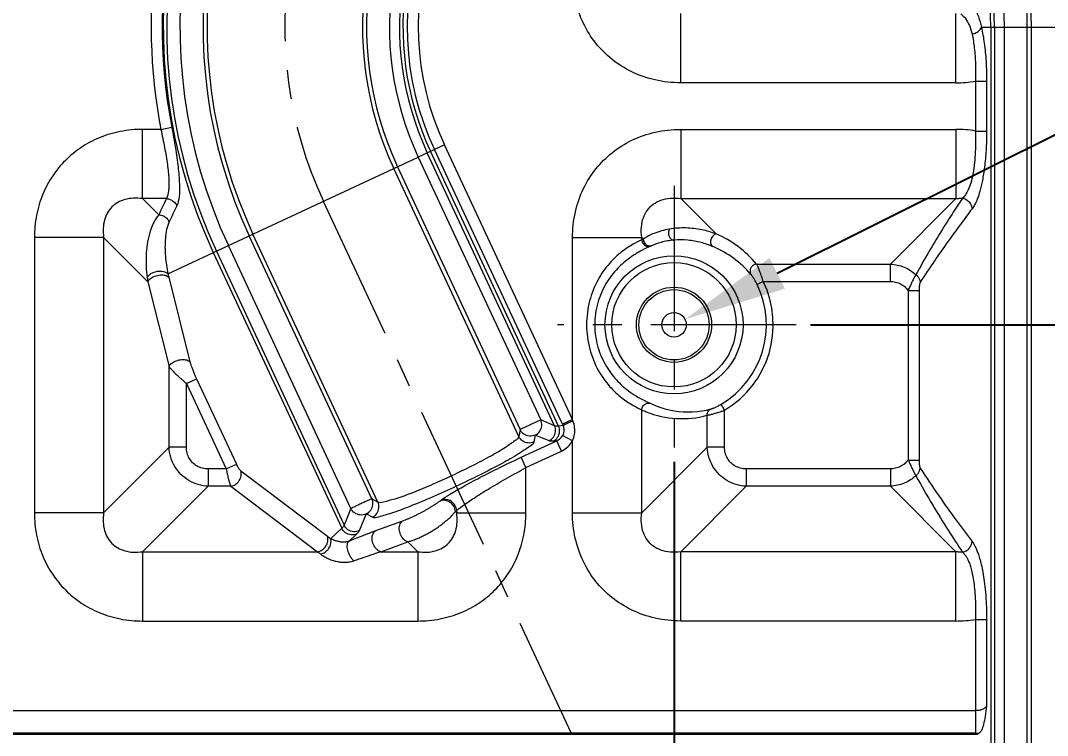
# Model space of a CAD drawing. Header units: millimetres. Extents: x 5536 to 6151, y 463 to 893.
# Drawn here: x 5746.12 to 5790.97, y 646.54 to 677.76 of the extents above; entities that cross this region are included whole.
import ezdxf

# ---------------------------------------------------------------- set-up
doc = ezdxf.new("R2010")
doc.units = ezdxf.units.MM
doc.header["$LTSCALE"] = 0.2
doc.linetypes.add('CENTER', pattern=[50.8, 31.75, -6.35, 6.35, -6.35])
doc.layers.get('0').update_dxf_attribs({"lineweight": 18})
doc.layers.add('poumianxian', color=2, linetype='Continuous', lineweight=18)
doc.layers.add('图层1', color=1, linetype='CENTER', lineweight=18)
doc.styles.add('標準', font='', dxfattribs={"width": 0.667})
doc.styles.get('標準').set_extended_font_data('pmingliu')
doc.dimstyles.new('11111111111', dxfattribs={"dimtxt": 4.5, "dimasz": 4.5, "dimexe": 1.25, "dimexo": 0.625, "dimtad": 1, "dimtoh": 1, "dimdsep": 46, "dimtxsty": '標準', "dimblk": '_CAXARROW', "dimcen": 0, "dimdle": 9, "dimclrd": 6, "dimclre": 6, "dimclrt": 2, "dimadec": 0, "dimazin": 0, "dimtfac": 0.707107, "dimtofl": 0, "dimtmove": 2, "dimatfit": 3, "dimfxl": 0, "dimfrac": 2, "dimtolj": 1, "dimarcsym": 0})
doc.dimstyles.new('222222', dxfattribs={"dimtxt": 4.5, "dimasz": 4.5, "dimexe": 1.25, "dimexo": 0.625, "dimtad": 1, "dimdsep": 46, "dimtxsty": '標準', "dimblk": '_CAXARROW', "dimcen": 0, "dimdle": 9, "dimclrd": 6, "dimclre": 6, "dimclrt": 2, "dimadec": 0, "dimazin": 0, "dimtfac": 0.707107, "dimtofl": 0, "dimtmove": 2, "dimatfit": 3, "dimfxl": 0, "dimfrac": 2, "dimtolj": 1, "dimarcsym": 0})
doc.dimstyles.new('ISO-25', dxfattribs={"dimtxt": 2.5, "dimasz": 2.5, "dimexe": 1.25, "dimexo": 0.625, "dimtad": 1, "dimdsep": 46, "dimtxsty": 'Standard', "dimblk": '_CAXARROW', "dimcen": 0, "dimdle": 5, "dimclrd": 4, "dimclre": 4, "dimclrt": 3, "dimadec": 0, "dimazin": 0, "dimtfac": 0.707107, "dimtofl": 0, "dimtmove": 2, "dimatfit": 3, "dimfxl": 0, "dimfrac": 2, "dimarcsym": 0})
doc.dimstyles.new('zhijing', dxfattribs={"dimtxt": 4.5, "dimasz": 4.5, "dimexe": 1.25, "dimexo": 0.625, "dimtad": 1, "dimtoh": 1, "dimdsep": 46, "dimtxsty": '標準', "dimblk": '_CAXARROW', "dimcen": 0, "dimdle": 9, "dimclrd": 6, "dimclre": 6, "dimclrt": 2, "dimadec": 0, "dimazin": 0, "dimtfac": 0.707107, "dimtofl": 0, "dimtmove": 2, "dimatfit": 3, "dimfxl": 0, "dimfrac": 2, "dimtolj": 1, "dimarcsym": 0})

# ---------------------------------------------------------------- blocks, each defined once
blk = doc.blocks.new('*X4')
at = {"layer": 'poumianxian'}
blk.add_hatch(color=6, dxfattribs=at).paths.add_polyline_path([(5815.182, 723.919), (5816.22, 722.836), (5812.452, 720.263)], flags=0)
at = {"layer": 'poumianxian', "color": 6, "lineweight": -2}
blk.add_line((5838.466, 745.204), (5815.701, 723.377), dxfattribs=at)
at = {"layer": 'poumianxian', "insert": (5828.219, 739.866), "char_height": 4.5, "width": 64.97647, "attachment_point": 5, "rotation": 43.7937, "style": '標準'}
blk.add_mtext('\\T1.004;%%C201.68%%P0.5', dxfattribs=at)
blk = doc.blocks.new('_CAXARROW')
blk.add_hatch(color=0).paths.add_polyline_path([(0, 0), (-1, 0.125), (-1, -0.125)], flags=0)
blk = doc.blocks.new('*X11')
at = {"layer": 'poumianxian'}
for points in [[(5855.245, 699.493), (5856.745, 699.493), (5855.995, 703.993)], [(5855.245, 648.974), (5856.745, 648.974), (5855.995, 644.474)]]:
    blk.add_hatch(color=6, dxfattribs=at).paths.add_polyline_path(points, flags=0)
at = {"layer": 'poumianxian', "color": 6, "lineweight": -2}
for p, q in [((5747.689, 703.993), (5857.245, 703.993)), ((5855.995, 699.493), (5855.995, 648.974)), ((5747.177, 644.474), (5857.245, 644.474))]:
    blk.add_line(p, q, dxfattribs=at)
at = {"layer": 'poumianxian', "color": 2, "insert": (5852.728, 674.233), "char_height": 4.5, "width": 49.57878, "attachment_point": 5, "rotation": 90, "style": '標準'}
blk.add_mtext('\\T1.004;59.52%%P0.3', dxfattribs=at)
blk = doc.blocks.new('*X70')
at = {"layer": 'poumianxian'}
for points in [[(5709.161, 514.546), (5709.161, 513.046), (5704.661, 513.796)], [(5770.161, 514.546), (5770.161, 513.046), (5774.661, 513.796)]]:
    blk.add_hatch(color=6, dxfattribs=at).paths.add_polyline_path(points, flags=0)
at = {"layer": 'poumianxian', "color": 6, "lineweight": -2}
for p, q in [((5704.661, 658.486), (5704.661, 512.546)), ((5774.661, 658.486), (5774.661, 512.546)), ((5709.161, 513.796), (5770.161, 513.796))]:
    blk.add_line(p, q, dxfattribs=at)
at = {"layer": 'poumianxian', "color": 2, "insert": (5739.661, 517.034), "char_height": 4.5, "width": 34.019, "attachment_point": 5, "style": '標準'}
blk.add_mtext('\\T1.004;70%%P0.3', dxfattribs=at)
blk = doc.blocks.new('*X71')
at = {"layer": 'poumianxian'}
for points in [[(5848.402, 659.974), (5849.902, 659.974), (5849.152, 664.474)], [(5848.402, 648.974), (5849.902, 648.974), (5849.152, 644.474)]]:
    blk.add_hatch(color=6, dxfattribs=at).paths.add_polyline_path(points, flags=0)
at = {"layer": 'poumianxian', "color": 6, "lineweight": -2}
for p, q in [((5780.627, 664.474), (5850.402, 664.474)), ((5849.152, 659.974), (5849.152, 648.974)), ((5780.627, 644.474), (5850.402, 644.474))]:
    blk.add_line(p, q, dxfattribs=at)
at = {"layer": 'poumianxian', "color": 2, "insert": (5845.914, 655.586), "char_height": 4.5, "width": 33.87493, "attachment_point": 5, "rotation": 90, "style": '標準'}
blk.add_mtext('\\T1.004;20%%P0.3', dxfattribs=at)
blk = doc.blocks.new('*X72')
at = {"layer": 'poumianxian'}
blk.add_hatch(color=6, dxfattribs=at).paths.add_polyline_path([(5778.832, 667.391), (5779.501, 666.048), (5775.139, 664.712)], flags=0)
at = {"layer": 'poumianxian', "color": 6, "lineweight": -2}
for p, q in [((5824.347, 689.241), (5779.166, 666.72)), ((5847.187, 689.241), (5824.347, 689.241))]:
    blk.add_line(p, q, dxfattribs=at)
at = {"layer": 'poumianxian', "color": 2, "insert": (5840.006, 692.371), "char_height": 4.5, "width": 45.40969, "attachment_point": 5, "style": '標準'}
blk.add_mtext('\\T1.004;2X%%C1.07', dxfattribs=at)
blk = doc.blocks.new('*X78')
at = {"layer": 'poumianxian'}
blk.add_hatch(color=6, dxfattribs=at).paths.add_polyline_path([(5827.51, 710.522), (5828.348, 709.277), (5824.196, 707.386)], flags=0)
at = {"layer": 'poumianxian', "color": 6, "lineweight": -2}
blk.add_line((5850.063, 724.801), (5827.929, 709.899), dxfattribs=at)
at = {"layer": 'poumianxian', "color": 2, "insert": (5839.054, 721.293), "char_height": 4.5, "width": 64.97647, "attachment_point": 5, "rotation": 33.95, "style": '標準'}
blk.add_mtext('\\T1.004;%%C203.82%%P0.5', dxfattribs=at)

msp = doc.modelspace()

# ---------------------------------------------------------------- linework, layer by layer
for p, q in [((5774.955, 675.04), (5774.955, 678.066)), ((5786.967, 675.04), (5786.967, 678.066)), ((5788.084, 677.474), (5789.09, 677.474)), ((5788.498, 677.474), (5788.498, 633.474)), ((5788.653, 677.474), (5788.653, 633.474)), ((5789.09, 677.474), (5798.238, 677.474)), ((5789.09, 633.474), (5789.09, 677.474)), ((5790.09, 633.474), (5790.09, 677.474)), ((5790.267, 633.474), (5790.267, 677.474)), ((5786.967, 675.04), (5774.955, 675.04)), ((5787.829, 675.113), (5788.312, 675.113)), ((5787.829, 675.113), (5787.829, 672.934)), ((5788.312, 675.113), (5788.312, 672.934)), ((5751.455, 669.982), (5751.455, 673.007)), ((5752.251, 673.007), (5751.455, 673.007)), ((5752.251, 673.007), (5752.725, 673.098)), ((5774.955, 673.007), (5786.967, 673.007)), ((5774.955, 673.007), (5774.955, 669.982)), ((5786.967, 673.007), (5786.967, 669.982)), ((5787.829, 672.934), (5788.312, 672.934)), ((5764.633, 672.331), (5763.49, 671.798)), ((5770.227, 660.334), (5764.633, 672.331)), ((5755.198, 667.932), (5763.49, 671.798)), ((5763.49, 671.798), (5768.842, 660.321)), ((5769.443, 660.065), (5763.886, 671.983)), ((5769.62, 660.052), (5764.026, 672.049)), ((5769.789, 660.13), (5764.195, 672.127)), ((5762.583, 671.376), (5767.935, 659.898)), ((5767.88, 659.598), (5762.423, 671.301)), ((5752.491, 669.982), (5751.455, 669.982)), ((5752.16, 669.277), (5751.455, 669.982)), ((5774.955, 669.982), (5786.967, 669.982)), ((5776.496, 668.44), (5774.955, 669.982)), ((5784.108, 667.123), (5786.967, 669.982)), ((5746.727, 668.28), (5746.727, 656.268)), ((5749.753, 668.28), (5746.727, 668.28)), ((5749.753, 668.28), (5749.753, 656.268)), ((5751.684, 666.348), (5749.753, 668.28)), ((5761.464, 656.88), (5756.111, 668.358)), ((5761.729, 656.729), (5756.272, 668.432)), ((5770.227, 660.334), (5770.227, 668.28)), ((5770.227, 668.28), (5773.253, 668.28)), ((5773.253, 668.187), (5773.253, 668.28)), ((5773.316, 668.216), (5773.253, 668.28)), ((5752.559, 666.701), (5755.198, 667.932)), ((5760.551, 656.454), (5755.198, 667.932)), ((5773.623, 667.901), (5773.512, 667.848)), ((5754.54, 667.625), (5760.154, 655.587)), ((5754.675, 667.688), (5760.255, 655.722)), ((5778.27, 667.123), (5784.108, 667.123)), ((5784.108, 666.367), (5784.108, 667.123)), ((5752.595, 666.553), (5753.522, 662.856)), ((5751.684, 666.348), (5752.611, 662.652)), ((5778.558, 666.367), (5778.289, 666.236)), ((5778.558, 666.367), (5784.108, 666.367)), ((5784.881, 665.978), (5785.364, 665.978)), ((5784.881, 665.978), (5784.881, 658.569)), ((5785.364, 665.978), (5785.364, 658.569)), ((5752.611, 659.126), (5752.611, 662.652)), ((5753.368, 661.916), (5753.806, 662.12)), ((5753.806, 662.12), (5755.547, 658.385)), ((5753.368, 659.126), (5753.368, 661.916)), ((5753.368, 661.916), (5755.109, 658.181)), ((5773.516, 661.098), (5773.623, 661.047)), ((5773.253, 656.268), (5773.253, 660.76)), ((5776.868, 660.745), (5776.715, 661.003)), ((5776.868, 659.126), (5776.868, 660.745)), ((5768.842, 660.321), (5767.935, 659.898)), ((5769.443, 660.065), (5768.842, 660.321)), ((5770.227, 660.334), (5769.789, 660.13)), ((5770.249, 660.28), (5770.227, 660.334)), ((5776.111, 659.126), (5776.111, 660.522)), ((5767.935, 659.898), (5767.88, 659.598)), ((5769.815, 660.076), (5769.62, 660.052)), ((5769.815, 660.076), (5769.789, 660.13)), ((5767.984, 658.689), (5769.539, 659.414)), ((5768.599, 659.66), (5768.543, 659.357)), ((5769.202, 659.403), (5768.599, 659.66)), ((5769.539, 659.414), (5769.393, 659.396)), ((5769.75, 658.963), (5769.539, 659.414)), ((5770.227, 659.411), (5769.797, 659.641)), ((5770.227, 656.268), (5770.227, 659.411)), ((5752.611, 659.126), (5749.753, 656.268)), ((5753.368, 659.126), (5752.611, 659.126)), ((5768.195, 658.237), (5769.75, 658.963)), ((5776.111, 659.126), (5773.253, 656.268)), ((5776.868, 659.126), (5776.111, 659.126)), ((5755.109, 658.181), (5755.547, 658.385)), ((5768.194, 658.237), (5767.984, 658.689)), ((5784.881, 658.569), (5785.364, 658.569)), ((5754.313, 658.181), (5754.313, 657.424)), ((5755.109, 658.181), (5754.313, 658.181)), ((5755.739, 658.101), (5759.527, 655.243)), ((5768.194, 656.268), (5768.195, 658.237)), ((5784.108, 658.181), (5777.813, 658.181)), ((5777.813, 658.181), (5777.813, 657.424)), ((5784.108, 658.181), (5784.108, 657.424)), ((5754.313, 657.424), (5751.455, 654.566)), ((5755.301, 657.425), (5754.313, 657.424)), ((5755.301, 657.425), (5759.089, 654.566)), ((5777.813, 657.424), (5774.955, 654.566)), ((5784.108, 657.424), (5777.813, 657.424)), ((5784.108, 657.424), (5786.967, 654.566)), ((5761.729, 656.729), (5761.464, 656.88)), ((5764.43, 656.775), (5764.485, 656.817)), ((5749.753, 656.268), (5746.727, 656.268)), ((5760.551, 656.454), (5760.255, 655.722)), ((5761.216, 656.218), (5760.917, 655.481)), ((5761.487, 656.067), (5761.216, 656.218)), ((5765.113, 656.323), (5765.169, 656.365)), ((5765.113, 656.323), (5765.169, 656.268)), ((5765.169, 656.268), (5765.169, 656.365)), ((5765.169, 656.268), (5768.194, 656.268)), ((5770.227, 656.268), (5773.253, 656.268)), ((5761.64, 655.49), (5762.825, 655.921)), ((5760.154, 655.587), (5759.665, 655.13)), ((5760.802, 655.34), (5760.475, 655.033)), ((5761.851, 654.566), (5763.035, 654.997)), ((5763.035, 654.997), (5763.467, 654.566)), ((5751.455, 654.566), (5759.089, 654.566)), ((5751.455, 654.566), (5751.455, 651.54)), ((5761.851, 654.566), (5763.467, 654.566)), ((5763.467, 654.566), (5763.467, 651.54)), ((5786.967, 654.566), (5774.955, 654.566)), ((5774.955, 651.54), (5774.955, 654.566)), ((5786.967, 651.54), (5786.967, 654.566)), ((5751.455, 651.54), (5763.467, 651.54)), ((5786.967, 651.54), (5774.955, 651.54)), ((5787.829, 651.613), (5788.312, 651.613)), ((5787.829, 651.613), (5787.829, 646.641)), ((5788.312, 651.613), (5788.312, 647.822)), ((5741.828, 647.626), (5787.829, 647.626)), ((5787.898, 646.58), (5742.752, 646.58)), ((5787.829, 646.641), (5742.813, 646.641)), ((5787.993, 646.643), (5787.898, 646.58))]:
    msp.add_line(p, q)
for radius in [3.015, 2.715, 1.64, 1.534, 0.534]:
    msp.add_circle((5774.661, 664.474), radius)
for centre, radius, start, end in [((5739.661, 650.474), 101.908, 285.36306, 61.55753), ((5739.661, 650.474), 101.608, 285.36306, 61.55753), ((5739.661, 650.474), 100.543, 285.48267, 61.32151), ((5739.661, 650.474), 100.842, 285.48267, 61.32151), ((5739.661, 644.474), 84.082, 2.75328, 87.82582), ((5739.661, 644.474), 83.097, 2.75328, 87.82582), ((5739.661, 644.474), 85.399, 1.13094, 62.64721), ((5739.661, 644.474), 86.384, 1.13097, 61.7908), ((5775.661, 677.474), 23.304, 0, 205), ((5775.661, 677.474), 23.155, 0, 205), ((5775.661, 677.474), 23.349, 101.5918, 190.8017), ((5775.661, 677.474), 22.578, 0, 205), ((5775.661, 677.474), 23.832, 116.7255, 190.8019), ((5775.661, 677.474), 21.57, 0, 205), ((5775.661, 677.474), 21.393, 0, 205), ((5775.661, 677.474), 14.607, 0, 205), ((5775.661, 677.474), 14.429, 0, 205), ((5775.661, 677.474), 13.429, 0, 205), ((5775.661, 677.474), 12.992, 0, 205), ((5775.661, 677.474), 12.837, 0, 205), ((5775.661, 677.474), 12.651, 116.5225, 205), ((5775.661, 677.474), 12.168, 116.521, 205), ((5786.973, 680.076), 5.036, 269.9308, 279.7866), ((5786.971, 667.92), 5.088, 80.2905, 90.045), ((5798.634, 647.875), 51.165, 154.4016, 155.2739), ((5797.771, 647.641), 49.942, 153.8313, 154.7163), ((5774.775, 664.902), 3.621, 113.754, 114.8595), ((5774.637, 664.085), 4.735, 39.9085, 66.8834), ((5778.546, 657.264), 11.72, 115.4338, 116.1247), ((5775.295, 664.385), 3.893, 114.488, 115.4389), ((5774.64, 663.798), 4.438, 40.4052, 67.1518), ((5775.238, 663.905), 4.3, 120.052, 122.6986), ((5757.073, 667.302), 5.473, 188.0475, 190.0292), ((5758.341, 667.994), 5.924, 192.602, 194.0813), ((5774.661, 664.474), 4.033, 300.6235, 25.9041), ((5774.661, 664.474), 4.333, 300.6235, 25.9041), ((5775.29, 664.551), 3.88, 244.5668, 260.6729), ((5774.997, 664.536), 4.159, 245.2059, 248.1658), ((5775.007, 664.561), 4.186, 248.1686, 285.2516), ((5775.292, 664.562), 3.891, 260.6657, 284.6301), ((5786.971, 656.622), 5.082, 269.9538, 279.7183), ((5787.829, 655.108), 8.466, 269.999, 271.1135)]:
    msp.add_arc(centre, radius, start, end)
for points, knots in [([(5774.955, 675.04), (5774.579, 675.04), (5773.841, 675.12), (5772.816, 675.476), (5771.934, 676.031), (5771.212, 676.754), (5770.66, 677.635), (5770.306, 678.658), (5770.227, 679.393), (5770.227, 679.768)], [0, 0, 0, 0, 15189.87249, 29726.016414, 43533.484757, 56958.399354, 70725.989488, 85225.647945, 100358.999218, 100358.999218, 100358.999218, 100358.999218]), ([(5787.622, 678.553), (5787.686, 678.476), (5787.816, 678.276), (5787.972, 677.913), (5788.05, 677.628), (5788.084, 677.474)], [0, 0, 0, 0, 12135.462076, 28603.405091, 47748.688367, 47748.688367, 47748.688367, 47748.688367]), ([(5787.19, 678.045), (5787.264, 677.987), (5787.412, 677.835), (5787.577, 677.532), (5787.648, 677.293), (5787.677, 677.164)], [0, 0, 0, 0, 13049.538167, 29311.667127, 47746.8557, 47746.8557, 47746.8557, 47746.8557]), ([(5787.677, 677.164), (5787.741, 677.179), (5787.861, 677.224), (5788.007, 677.328), (5788.07, 677.425), (5788.084, 677.474)], [0, 0, 0, 0, 17889.140491, 34108.317809, 47753.49199, 47753.49199, 47753.49199, 47753.49199]), ([(5788.084, 677.474), (5788.137, 677.243), (5788.221, 676.745), (5788.295, 675.956), (5788.312, 675.4), (5788.312, 675.113)], [0, 0, 0, 0, 14232.129084, 30457.702597, 47753.908526, 47753.908526, 47753.908526, 47753.908526]), ([(5787.677, 677.164), (5787.721, 676.965), (5787.786, 676.533), (5787.833, 675.847), (5787.835, 675.364), (5787.829, 675.113)], [0, 0, 0, 0, 14142.154917, 30343.767526, 47751.430753, 47751.430753, 47751.430753, 47751.430753]), ([(5751.455, 673.007), (5751.126, 673.007), (5750.478, 672.946), (5749.563, 672.671), (5748.752, 672.238), (5748.062, 671.671), (5747.495, 670.981), (5747.063, 670.171), (5746.788, 669.256), (5746.727, 668.608), (5746.727, 668.28)], [0, 0, 0, 0, 14931.876365, 29341.966225, 43143.96447, 56407.034987, 69657.208609, 83449.391676, 97859.668384, 112778.519499, 112778.519499, 112778.519499, 112778.519499]), ([(5752.251, 673.007), (5752.309, 672.743), (5752.415, 672.231), (5752.537, 671.506), (5752.606, 670.876), (5752.608, 670.376), (5752.549, 670.086), (5752.491, 669.982)], [0, 0, 0, 0, 19541.006766, 37618.461683, 53046.820837, 65144.308937, 73751.301765, 73751.301765, 73751.301765, 73751.301765]), ([(5752.725, 673.098), (5752.783, 672.799), (5752.885, 672.219), (5753.003, 671.397), (5753.068, 670.681), (5753.067, 670.115), (5753.007, 669.787), (5752.948, 669.666)], [0, 0, 0, 0, 19433.537603, 37524.011957, 53005.604182, 65173.286581, 73756.479275, 73756.479275, 73756.479275, 73756.479275]), ([(5770.227, 668.28), (5770.227, 668.655), (5770.307, 669.393), (5770.663, 670.419), (5771.218, 671.3), (5771.941, 672.022), (5772.822, 672.574), (5773.845, 672.928), (5774.58, 673.007), (5774.955, 673.007)], [0, 0, 0, 0, 15193.247346, 29732.620882, 43543.15694, 56971.054256, 70741.703245, 85244.583207, 100381.296777, 100381.296777, 100381.296777, 100381.296777]), ([(5787.829, 672.934), (5787.835, 672.69), (5787.834, 672.233), (5787.793, 671.606), (5787.724, 671.09), (5787.634, 670.686), (5787.527, 670.38), (5787.405, 670.159), (5787.308, 670.048), (5787.261, 670.005)], [0, 0, 0, 0, 24273.238618, 45216.960353, 62281.68697, 75794.855416, 86238.442066, 94289.204934, 100685.262228, 100685.262228, 100685.262228, 100685.262228]), ([(5788.312, 672.934), (5788.312, 672.653), (5788.296, 672.127), (5788.232, 671.406), (5788.14, 670.812), (5788.034, 670.346), (5787.92, 669.993), (5787.805, 669.735), (5787.721, 669.598), (5787.679, 669.543)], [0, 0, 0, 0, 24377.264122, 45456.070183, 62664.083127, 76310.54561, 86820.73346, 94749.940494, 100692.094879, 100692.094879, 100692.094879, 100692.094879]), ([(5751.455, 669.982), (5751.32, 670.001), (5751.058, 670.016), (5750.687, 669.959), (5750.367, 669.826), (5750.107, 669.627), (5749.908, 669.367), (5749.776, 669.047), (5749.718, 668.676), (5749.733, 668.414), (5749.753, 668.28)], [0, 0, 0, 0, 16054.492995, 30683.202934, 44007.247723, 56442.797342, 68865.138796, 82177.723667, 96806.118271, 112849.968873, 112849.968873, 112849.968873, 112849.968873]), ([(5773.253, 668.28), (5773.23, 668.433), (5773.217, 668.729), (5773.301, 669.144), (5773.482, 669.489), (5773.748, 669.754), (5774.092, 669.934), (5774.507, 670.018), (5774.802, 670.004), (5774.955, 669.982)], [0, 0, 0, 0, 16255.172296, 30838.579451, 44005.019866, 56556.260615, 69684.922567, 84239.420923, 100449.062916, 100449.062916, 100449.062916, 100449.062916]), ([(5787.261, 670.005), (5787.106, 669.772), (5786.785, 669.283), (5786.292, 668.502), (5785.763, 667.625), (5785.408, 667), (5785.227, 666.665)], [0, 0, 0, 0, 12987.805242, 27214.774821, 42970.497733, 60674.491347, 60674.491347, 60674.491347, 60674.491347]), ([(5786.967, 669.982), (5787.016, 669.989), (5787.114, 670), (5787.212, 670.004), (5787.261, 670.005)], [0, 0, 0, 0, 17413.637935, 34219.207819, 34219.207819, 34219.207819, 34219.207819]), ([(5787.261, 670.005), (5787.333, 669.989), (5787.473, 669.926), (5787.625, 669.759), (5787.673, 669.615), (5787.679, 669.543)], [0, 0, 0, 0, 16057.183964, 32138.437036, 47772.543805, 47772.543805, 47772.543805, 47772.543805]), ([(5752.491, 669.982), (5752.556, 669.978), (5752.685, 669.947), (5752.848, 669.835), (5752.923, 669.725), (5752.948, 669.666)], [0, 0, 0, 0, 15897.451175, 31816.413025, 47473.131433, 47473.131433, 47473.131433, 47473.131433]), ([(5752.16, 669.277), (5752.059, 669.166), (5751.896, 668.897), (5751.739, 668.451), (5751.644, 667.977), (5751.6, 667.495), (5751.602, 667.013), (5751.632, 666.694), (5751.654, 666.535)], [0, 0, 0, 0, 13588.401469, 28166.626216, 42825.149522, 57452.819821, 72039.246385, 86593.577783, 86593.577783, 86593.577783, 86593.577783]), ([(5752.16, 669.277), (5752.223, 669.274), (5752.351, 669.243), (5752.512, 669.135), (5752.587, 669.028), (5752.613, 668.971)], [0, 0, 0, 0, 15898.075295, 31812.406155, 47472.451388, 47472.451388, 47472.451388, 47472.451388]), ([(5787.679, 669.543), (5787.508, 669.316), (5787.153, 668.839), (5786.604, 668.083), (5786.014, 667.242), (5785.615, 666.647), (5785.41, 666.33)], [0, 0, 0, 0, 13174.533647, 27501.555719, 43226.259784, 60679.883928, 60679.883928, 60679.883928, 60679.883928]), ([(5752.613, 668.971), (5752.563, 668.865), (5752.493, 668.625), (5752.44, 668.25), (5752.426, 667.858), (5752.442, 667.467), (5752.486, 667.08), (5752.532, 666.827), (5752.559, 666.701)], [0, 0, 0, 0, 13287.297339, 27931.391959, 42738.173265, 57490.589438, 72126.38498, 86607.774167, 86607.774167, 86607.774167, 86607.774167]), ([(5776.496, 668.44), (5776.295, 668.516), (5775.861, 668.642), (5775.173, 668.723), (5774.697, 668.691), (5774.46, 668.651)], [0, 0, 0, 0, 14906.592126, 31062.580426, 47671.111604, 47671.111604, 47671.111604, 47671.111604]), ([(5774.46, 668.651), (5774.231, 668.612), (5773.832, 668.504), (5773.463, 668.316), (5773.316, 668.216)], [0, 0, 0, 0, 19321.901077, 34139.145071, 34139.145071, 34139.145071, 34139.145071]), ([(5773.316, 668.216), (5773.319, 668.157), (5773.36, 668.038), (5773.489, 667.934), (5773.588, 667.918), (5773.626, 667.92)], [0, 0, 0, 0, 18142.961024, 36019.723066, 47657.33634, 47657.33634, 47657.33634, 47657.33634]), ([(5774.46, 668.651), (5774.433, 668.606), (5774.404, 668.499), (5774.43, 668.34), (5774.519, 668.212), (5774.615, 668.173), (5774.661, 668.171)], [0, 0, 0, 0, 15678.98639, 31800.78308, 46921.597859, 60551.524433, 60551.524433, 60551.524433, 60551.524433]), ([(5776.496, 668.44), (5776.442, 668.426), (5776.338, 668.353), (5776.256, 668.19), (5776.251, 668.011), (5776.319, 667.912), (5776.363, 667.888)], [0, 0, 0, 0, 14960.152069, 31613.907887, 47326.267566, 60572.625568, 60572.625568, 60572.625568, 60572.625568]), ([(5773.253, 668.187), (5773.125, 668.123), (5772.819, 667.968), (5772.328, 667.642), (5771.791, 667.137), (5771.291, 666.423), (5770.929, 665.508), (5770.798, 664.465), (5770.934, 663.423), (5771.299, 662.511), (5771.799, 661.801), (5772.336, 661.299), (5772.825, 660.976), (5773.128, 660.823), (5773.253, 660.76)], [0, 0, 0, 0, 7610.14335, 18280.830508, 31287.963125, 46656.631024, 64332.604657, 83207.185407, 102056.315915, 119685.61798, 135014.149798, 147983.309039, 158647.36852, 166082.321484, 166082.321484, 166082.321484, 166082.321484]), ([(5773.385, 667.786), (5773.337, 667.763), (5773.236, 667.712), (5773.137, 667.657), (5773.085, 667.627)], [0, 0, 0, 0, 16052.251787, 34138.766033, 34138.766033, 34138.766033, 34138.766033]), ([(5773.253, 668.187), (5773.256, 668.127), (5773.297, 668.008), (5773.443, 667.892), (5773.568, 667.885), (5773.623, 667.901)], [0, 0, 0, 0, 16243.212587, 32252.834337, 47656.906298, 47656.906298, 47656.906298, 47656.906298]), ([(5774.661, 668.171), (5774.47, 668.156), (5774.135, 668.099), (5773.814, 667.988), (5773.682, 667.928)], [0, 0, 0, 0, 19408.008334, 34142.350394, 34142.350394, 34142.350394, 34142.350394]), ([(5776.363, 667.888), (5776.194, 667.959), (5775.833, 668.082), (5775.259, 668.184), (5774.86, 668.187), (5774.661, 668.171)], [0, 0, 0, 0, 15063.413286, 31218.893797, 47673.616571, 47673.616571, 47673.616571, 47673.616571]), ([(5772.915, 667.524), (5772.856, 667.485), (5772.602, 667.313), (5772.158, 666.931), (5771.655, 666.275), (5771.288, 665.431), (5771.154, 664.466), (5771.293, 663.502), (5771.663, 662.661), (5772.167, 662.007), (5772.61, 661.628), (5772.864, 661.456), (5772.924, 661.418)], [0, 0, 0, 0, 4057.118269, 17638.968884, 33396.686863, 51176.846471, 69917.871636, 88639.354911, 106381.300199, 122103.394772, 135648.053099, 139706.795979, 139706.795979, 139706.795979, 139706.795979]), ([(5778.27, 667.123), (5778.219, 667.118), (5778.117, 667.082), (5778.009, 666.967), (5777.966, 666.816), (5777.994, 666.716), (5778.019, 666.675)], [0, 0, 0, 0, 15427.344512, 31022.609104, 46144.124936, 60597.752016, 60597.752016, 60597.752016, 60597.752016]), ([(5778.558, 666.367), (5778.548, 666.399), (5778.527, 666.468), (5778.492, 666.573), (5778.455, 666.68), (5778.417, 666.783), (5778.38, 666.876), (5778.347, 666.956), (5778.318, 667.023), (5778.293, 667.077), (5778.277, 667.109), (5778.27, 667.123)], [0, 0, 0, 0, 16118.509761, 33743.771163, 52028.585322, 69589.214004, 85310.159044, 98830.874352, 110195.528114, 119533.351799, 126992.331185, 126992.331185, 126992.331185, 126992.331185]), ([(5784.108, 667.123), (5784.212, 667.118), (5784.418, 667.091), (5784.714, 666.999), (5784.988, 666.857), (5785.151, 666.734), (5785.227, 666.665)], [0, 0, 0, 0, 15343.901822, 30545.611023, 45637.946314, 60668.595375, 60668.595375, 60668.595375, 60668.595375]), ([(5751.654, 666.535), (5751.689, 666.606), (5751.824, 666.731), (5752.079, 666.823), (5752.345, 666.829), (5752.509, 666.757), (5752.559, 666.701)], [0, 0, 0, 0, 13992.819523, 30732.336154, 47107.557463, 60311.411896, 60311.411896, 60311.411896, 60311.411896]), ([(5751.684, 666.348), (5751.708, 666.404), (5751.802, 666.509), (5751.994, 666.61), (5752.218, 666.661), (5752.429, 666.651), (5752.554, 666.594), (5752.595, 666.553)], [0, 0, 0, 0, 12944.067658, 28916.25908, 45931.575541, 61462.984499, 73779.768786, 73779.768786, 73779.768786, 73779.768786]), ([(5778.289, 666.236), (5778.279, 666.255), (5778.259, 666.295), (5778.227, 666.356), (5778.192, 666.419), (5778.156, 666.478), (5778.123, 666.532), (5778.092, 666.578), (5778.064, 666.617), (5778.041, 666.649), (5778.026, 666.667), (5778.019, 666.675)], [0, 0, 0, 0, 15700.6744, 32980.19574, 51033.944993, 68505.247888, 84275.480153, 97955.982836, 109558.986838, 119190.406889, 126990.473697, 126990.473697, 126990.473697, 126990.473697]), ([(5785.227, 666.665), (5785.214, 666.648), (5785.186, 666.606), (5785.144, 666.527), (5785.093, 666.423), (5785.032, 666.292), (5784.961, 666.141), (5784.909, 666.033), (5784.881, 665.978)], [0, 0, 0, 0, 7253.017181, 17218.844408, 30290.740455, 46682.2339, 66045.39667, 87140.177085, 87140.177085, 87140.177085, 87140.177085]), ([(5785.227, 666.665), (5785.26, 666.637), (5785.321, 666.572), (5785.384, 666.457), (5785.405, 666.372), (5785.41, 666.33)], [0, 0, 0, 0, 16274.275382, 32234.901217, 47764.772701, 47764.772701, 47764.772701, 47764.772701]), ([(5784.108, 666.367), (5784.185, 666.367), (5784.338, 666.35), (5784.553, 666.272), (5784.739, 666.148), (5784.839, 666.038), (5784.881, 665.978)], [0, 0, 0, 0, 15661.519471, 30866.421535, 45797.032133, 60671.052949, 60671.052949, 60671.052949, 60671.052949]), ([(5785.41, 666.33), (5785.405, 666.323), (5785.397, 666.305), (5785.387, 666.27), (5785.377, 666.221), (5785.37, 666.155), (5785.365, 666.073), (5785.364, 666.011), (5785.364, 665.978)], [0, 0, 0, 0, 6023.866075, 14690.046842, 26640.255481, 42518.841468, 62729.166015, 87147.044064, 87147.044064, 87147.044064, 87147.044064]), ([(5752.611, 662.652), (5752.635, 662.708), (5752.73, 662.813), (5752.921, 662.914), (5753.145, 662.965), (5753.357, 662.955), (5753.482, 662.898), (5753.522, 662.856)], [0, 0, 0, 0, 12949.527714, 28928.453756, 45950.960551, 61488.976466, 73811.019568, 73811.019568, 73811.019568, 73811.019568]), ([(5753.522, 662.856), (5753.526, 662.842), (5753.534, 662.811), (5753.549, 662.761), (5753.567, 662.706), (5753.588, 662.645), (5753.613, 662.578), (5753.641, 662.502), (5753.675, 662.419), (5753.713, 662.327), (5753.757, 662.226), (5753.789, 662.156), (5753.806, 662.12)], [0, 0, 0, 0, 7907.563054, 17008.433422, 27221.823319, 38577.670462, 51223.132837, 65330.99966, 81072.331039, 98598.684579, 118011.964417, 139303.922641, 139303.922641, 139303.922641, 139303.922641]), ([(5752.611, 662.652), (5752.621, 662.637), (5752.644, 662.606), (5752.684, 662.557), (5752.732, 662.502), (5752.788, 662.44), (5752.854, 662.373), (5752.931, 662.298), (5753.019, 662.214), (5753.121, 662.122), (5753.239, 662.021), (5753.323, 661.952), (5753.368, 661.916)], [0, 0, 0, 0, 7014.894211, 15344.041099, 24932.461708, 35825.242341, 48188.852574, 62227.715167, 78159.674062, 96201.104863, 116540.947491, 139285.341411, 139285.341411, 139285.341411, 139285.341411]), ([(5772.924, 661.418), (5773.03, 661.35), (5773.225, 661.238), (5773.427, 661.14), (5773.516, 661.098)], [0, 0, 0, 0, 19163.963047, 34154.777369, 34154.777369, 34154.777369, 34154.777369]), ([(5773.253, 660.76), (5773.256, 660.82), (5773.298, 660.94), (5773.443, 661.055), (5773.568, 661.062), (5773.623, 661.047)], [0, 0, 0, 0, 16249.852868, 32267.064695, 47679.088315, 47679.088315, 47679.088315, 47679.088315]), ([(5776.111, 660.522), (5776.11, 660.561), (5776.122, 660.637), (5776.18, 660.736), (5776.241, 660.781), (5776.275, 660.797)], [0, 0, 0, 0, 16237.913187, 32133.033652, 47704.344218, 47704.344218, 47704.344218, 47704.344218]), ([(5776.111, 660.522), (5776.124, 660.525), (5776.154, 660.53), (5776.205, 660.542), (5776.267, 660.557), (5776.339, 660.576), (5776.423, 660.599), (5776.517, 660.626), (5776.622, 660.66), (5776.741, 660.699), (5776.824, 660.729), (5776.868, 660.745)], [0, 0, 0, 0, 6256.481599, 14632.162463, 24984.031424, 37119.732731, 50945.209682, 66632.585243, 84422.827824, 104519.404765, 127001.467854, 127001.467854, 127001.467854, 127001.467854]), ([(5776.275, 660.797), (5776.282, 660.799), (5776.3, 660.804), (5776.329, 660.814), (5776.365, 660.828), (5776.408, 660.845), (5776.456, 660.867), (5776.511, 660.893), (5776.573, 660.924), (5776.642, 660.96), (5776.69, 660.988), (5776.715, 661.003)], [0, 0, 0, 0, 6055.078447, 14224.34092, 24387.928349, 36372.278559, 50103.190422, 65777.346114, 83669.702241, 104030.815177, 127001.73444, 127001.73444, 127001.73444, 127001.73444]), ([(5768.601, 659.659), (5768.678, 659.695), (5768.816, 659.812), (5768.908, 660.064), (5768.878, 660.243), (5768.842, 660.321)], [0, 0, 0, 0, 15876.865783, 31775.592122, 47642.569293, 47642.569293, 47642.569293, 47642.569293]), ([(5770.249, 660.28), (5770.186, 660.25), (5770.071, 660.196), (5769.926, 660.128), (5769.845, 660.09), (5769.815, 660.076)], [0, 0, 0, 0, 20861.717881, 37793.483312, 47652.217003, 47652.217003, 47652.217003, 47652.217003]), ([(5770.227, 659.411), (5770.268, 659.501), (5770.327, 659.694), (5770.334, 659.994), (5770.286, 660.188), (5770.249, 660.28)], [0, 0, 0, 0, 15900.451773, 31852.600852, 47655.647927, 47655.647927, 47655.647927, 47655.647927]), ([(5768.598, 659.657), (5768.52, 659.621), (5768.342, 659.591), (5768.089, 659.682), (5767.972, 659.82), (5767.935, 659.898)], [0, 0, 0, 0, 15884.947124, 31778.628528, 47638.39292, 47638.39292, 47638.39292, 47638.39292]), ([(5769.202, 659.403), (5769.28, 659.44), (5769.418, 659.557), (5769.51, 659.809), (5769.479, 659.987), (5769.443, 660.065)], [0, 0, 0, 0, 15878.865779, 31779.586409, 47648.544347, 47648.544347, 47648.544347, 47648.544347]), ([(5769.393, 659.396), (5769.468, 659.433), (5769.599, 659.55), (5769.684, 659.799), (5769.655, 659.974), (5769.62, 660.052)], [0, 0, 0, 0, 15646.955726, 31588.479489, 47650.168204, 47650.168204, 47650.168204, 47650.168204]), ([(5769.62, 660.052), (5769.585, 660.049), (5769.526, 660.046), (5769.465, 660.055), (5769.443, 660.065)], [0, 0, 0, 0, 20445.913454, 34135.517811, 34135.517811, 34135.517811, 34135.517811]), ([(5769.797, 659.641), (5769.823, 659.685), (5769.861, 659.781), (5769.867, 659.934), (5769.837, 660.031), (5769.815, 660.076)], [0, 0, 0, 0, 16131.909379, 31968.18852, 47652.353163, 47652.353163, 47652.353163, 47652.353163]), ([(5768.543, 659.357), (5768.527, 659.269), (5768.252, 659.094), (5767.812, 658.78), (5767.066, 658.375), (5766.164, 657.904), (5765.151, 657.418), (5764.128, 656.955), (5763.188, 656.566), (5762.398, 656.256), (5761.875, 656.12), (5761.565, 656.023), (5761.487, 656.067)], [0, 0, 0, 0, 4785.009028, 15223.748449, 30490.644855, 49247.916836, 69825.553501, 90403.103485, 109156.562027, 124420.384524, 134857.51472, 139631.452598, 139631.452598, 139631.452598, 139631.452598]), ([(5767.88, 659.598), (5767.87, 659.518), (5767.636, 659.351), (5767.255, 659.073), (5766.608, 658.71), (5765.824, 658.296), (5764.942, 657.87), (5764.048, 657.467), (5763.227, 657.133), (5762.533, 656.871), (5762.075, 656.758), (5761.796, 656.686), (5761.729, 656.729)], [0, 0, 0, 0, 4869.247058, 15315.972777, 30560.081877, 49276.608854, 69806.211771, 90337.033282, 109053.773184, 124300.975073, 134753.526444, 139624.122978, 139624.122978, 139624.122978, 139624.122978]), ([(5768.543, 659.357), (5768.465, 659.321), (5768.286, 659.29), (5768.033, 659.382), (5767.917, 659.52), (5767.88, 659.598)], [0, 0, 0, 0, 15887.544575, 31781.043293, 47638.848268, 47638.848268, 47638.848268, 47638.848268]), ([(5769.393, 659.396), (5769.355, 659.392), (5769.291, 659.387), (5769.226, 659.393), (5769.202, 659.403)], [0, 0, 0, 0, 20598.631206, 34135.724096, 34135.724096, 34135.724096, 34135.724096]), ([(5769.539, 659.414), (5769.594, 659.438), (5769.694, 659.501), (5769.769, 659.592), (5769.797, 659.641)], [0, 0, 0, 0, 17524.610677, 34137.797451, 34137.797451, 34137.797451, 34137.797451]), ([(5769.75, 658.963), (5769.851, 659.01), (5770.038, 659.136), (5770.176, 659.315), (5770.227, 659.411)], [0, 0, 0, 0, 17284.466588, 34140.463178, 34140.463178, 34140.463178, 34140.463178]), ([(5754.313, 657.424), (5754.165, 657.431), (5753.872, 657.481), (5753.466, 657.66), (5753.117, 657.931), (5752.846, 658.279), (5752.668, 658.685), (5752.618, 658.979), (5752.611, 659.126)], [0, 0, 0, 0, 14601.664235, 29026.354381, 43351.322958, 57674.358714, 72098.104468, 86688.152789, 86688.152789, 86688.152789, 86688.152789]), ([(5754.313, 658.181), (5754.229, 658.181), (5754.061, 658.201), (5753.828, 658.295), (5753.631, 658.444), (5753.482, 658.641), (5753.388, 658.874), (5753.368, 659.042), (5753.368, 659.126)], [0, 0, 0, 0, 14825.711608, 29204.890585, 43341.148498, 57492.455814, 71887.31896, 86694.508034, 86694.508034, 86694.508034, 86694.508034]), ([(5777.813, 657.424), (5777.665, 657.431), (5777.372, 657.481), (5776.966, 657.66), (5776.617, 657.931), (5776.346, 658.279), (5776.168, 658.685), (5776.118, 658.979), (5776.111, 659.126)], [0, 0, 0, 0, 14664.273013, 29150.813111, 43537.204056, 57921.653892, 72407.245549, 87059.852842, 87059.852842, 87059.852842, 87059.852842]), ([(5777.813, 658.181), (5777.729, 658.181), (5777.561, 658.201), (5777.328, 658.295), (5777.131, 658.444), (5776.982, 658.641), (5776.888, 658.874), (5776.868, 659.042), (5776.868, 659.126)], [0, 0, 0, 0, 14889.275837, 29330.104566, 43526.970722, 57738.950804, 72195.530946, 87066.204835, 87066.204835, 87066.204835, 87066.204835]), ([(5755.547, 658.385), (5755.553, 658.372), (5755.566, 658.345), (5755.587, 658.306), (5755.609, 658.267), (5755.632, 658.23), (5755.656, 658.193), (5755.682, 658.159), (5755.709, 658.127), (5755.729, 658.109), (5755.739, 658.101)], [0, 0, 0, 0, 14585.161383, 29074.561965, 43472.601269, 57897.362667, 72378.974473, 86752.487125, 100577.570166, 113065.240358, 113065.240358, 113065.240358, 113065.240358]), ([(5764.485, 656.817), (5764.606, 656.907), (5764.919, 657.107), (5765.485, 657.435), (5766.218, 657.826), (5767.069, 658.255), (5767.674, 658.544), (5767.984, 658.689)], [0, 0, 0, 0, 8404.871731, 20738.374858, 36573.653051, 54869.017885, 74002.780198, 74002.780198, 74002.780198, 74002.780198]), ([(5784.881, 658.569), (5784.839, 658.51), (5784.739, 658.399), (5784.553, 658.275), (5784.338, 658.198), (5784.185, 658.181), (5784.108, 658.181)], [0, 0, 0, 0, 14874.640238, 29831.965236, 45059.308013, 60708.176118, 60708.176118, 60708.176118, 60708.176118]), ([(5784.881, 658.569), (5784.9, 658.533), (5784.935, 658.462), (5784.984, 658.359), (5785.028, 658.264), (5785.069, 658.175), (5785.108, 658.092), (5785.147, 658.014), (5785.185, 657.944), (5785.212, 657.901), (5785.226, 657.882)], [0, 0, 0, 0, 18245.5425, 35068.24725, 50449.333431, 64720.951571, 78250.218791, 91158.991938, 103182.242384, 113669.685057, 113669.685057, 113669.685057, 113669.685057]), ([(5785.364, 658.569), (5785.364, 658.547), (5785.365, 658.505), (5785.367, 658.446), (5785.37, 658.396), (5785.375, 658.351), (5785.38, 658.311), (5785.388, 658.275), (5785.396, 658.244), (5785.405, 658.225), (5785.41, 658.217)], [0, 0, 0, 0, 21551.359539, 39985.502324, 55884.743693, 69949.208119, 82736.959404, 94462.730843, 104938.270026, 113677.324459, 113677.324459, 113677.324459, 113677.324459]), ([(5755.109, 658.181), (5755.116, 658.145), (5755.128, 658.075), (5755.149, 657.971), (5755.171, 657.869), (5755.194, 657.769), (5755.218, 657.672), (5755.244, 657.58), (5755.271, 657.497), (5755.29, 657.447), (5755.301, 657.425)], [0, 0, 0, 0, 15685.803602, 31064.936322, 46123.881795, 60952.388894, 75521.012766, 89557.674279, 102447.032104, 113057.606421, 113057.606421, 113057.606421, 113057.606421]), ([(5755.301, 657.424), (5755.375, 657.435), (5755.521, 657.493), (5755.684, 657.661), (5755.77, 657.877), (5755.761, 658.032), (5755.739, 658.101)], [0, 0, 0, 0, 14908.055279, 30434.781969, 45816.364993, 60392.454739, 60392.454739, 60392.454739, 60392.454739]), ([(5765.169, 656.365), (5765.273, 656.455), (5765.543, 656.656), (5766.033, 656.983), (5766.665, 657.374), (5767.401, 657.802), (5767.924, 658.092), (5768.195, 658.237)], [0, 0, 0, 0, 8565.419904, 20947.607042, 36716.410808, 54887.655679, 74013.085377, 74013.085377, 74013.085377, 74013.085377]), ([(5785.227, 657.882), (5785.26, 657.911), (5785.321, 657.976), (5785.384, 658.091), (5785.405, 658.175), (5785.41, 658.217)], [0, 0, 0, 0, 16283.451831, 32253.022587, 47791.540234, 47791.540234, 47791.540234, 47791.540234]), ([(5785.41, 658.217), (5785.675, 657.807), (5786.192, 657.045), (5786.954, 655.977), (5787.444, 655.316), (5787.679, 655.005)], [0, 0, 0, 0, 17803.374103, 33559.493499, 47796.052162, 47796.052162, 47796.052162, 47796.052162]), ([(5785.227, 657.882), (5785.151, 657.814), (5784.988, 657.69), (5784.714, 657.549), (5784.418, 657.456), (5784.212, 657.429), (5784.108, 657.424)], [0, 0, 0, 0, 15053.889022, 30158.213932, 45368.828566, 60712.733214, 60712.733214, 60712.733214, 60712.733214]), ([(5785.227, 657.882), (5785.461, 657.45), (5785.92, 656.652), (5786.605, 655.542), (5787.048, 654.862), (5787.26, 654.543)], [0, 0, 0, 0, 18024.124616, 33741.596499, 47794.692211, 47794.692211, 47794.692211, 47794.692211]), ([(5761.464, 656.88), (5761.456, 656.876), (5761.431, 656.865), (5761.374, 656.838), (5761.28, 656.794), (5761.147, 656.732), (5760.982, 656.656), (5760.807, 656.574), (5760.661, 656.507), (5760.579, 656.466), (5760.551, 656.454)], [0, 0, 0, 0, 2637.046477, 9445.464025, 21107.558437, 37792.450001, 58904.35013, 82310.103222, 102880.590454, 113191.659045, 113191.659045, 113191.659045, 113191.659045]), ([(5761.222, 656.217), (5761.299, 656.254), (5761.438, 656.371), (5761.53, 656.623), (5761.499, 656.802), (5761.464, 656.88)], [0, 0, 0, 0, 15868.799862, 31746.232192, 47589.717012, 47589.717012, 47589.717012, 47589.717012]), ([(5761.487, 656.067), (5761.565, 656.104), (5761.703, 656.221), (5761.795, 656.473), (5761.765, 656.651), (5761.729, 656.729)], [0, 0, 0, 0, 15869.834173, 31748.197939, 47592.47142, 47592.47142, 47592.47142, 47592.47142]), ([(5762.825, 655.921), (5762.859, 655.934), (5762.933, 655.962), (5763.049, 656.009), (5763.173, 656.063), (5763.302, 656.122), (5763.43, 656.183), (5763.555, 656.246), (5763.675, 656.309), (5763.791, 656.372), (5763.904, 656.435), (5764.016, 656.501), (5764.126, 656.569), (5764.233, 656.637), (5764.334, 656.705), (5764.398, 656.752), (5764.43, 656.775)], [0, 0, 0, 0, 11647.990573, 24990.883152, 39519.636499, 54582.013386, 69705.348939, 84583.930548, 98889.116358, 112603.119335, 126250.41557, 140062.309538, 153766.993282, 167132.884401, 180015.889963, 192372.284301, 192372.284301, 192372.284301, 192372.284301]), ([(5765.113, 656.323), (5765.107, 656.403), (5765.055, 656.561), (5764.886, 656.739), (5764.659, 656.826), (5764.499, 656.804), (5764.43, 656.775)], [0, 0, 0, 0, 15370.08357, 30868.785919, 45977.247863, 60499.121807, 60499.121807, 60499.121807, 60499.121807]), ([(5765.169, 656.365), (5765.162, 656.445), (5765.111, 656.603), (5764.941, 656.781), (5764.715, 656.867), (5764.555, 656.846), (5764.485, 656.817)], [0, 0, 0, 0, 15368.020467, 30865.329672, 45974.449492, 60499.547174, 60499.547174, 60499.547174, 60499.547174]), ([(5746.727, 656.268), (5746.727, 655.939), (5746.788, 655.291), (5747.063, 654.376), (5747.496, 653.565), (5748.063, 652.875), (5748.753, 652.308), (5749.564, 651.876), (5750.479, 651.601), (5751.126, 651.54), (5751.455, 651.54)], [0, 0, 0, 0, 14949.97978, 29377.54044, 43196.272235, 56475.422906, 69741.661046, 83550.565763, 97978.313498, 112915.252234, 112915.252234, 112915.252234, 112915.252234]), ([(5749.753, 656.268), (5749.733, 656.133), (5749.718, 655.871), (5749.776, 655.5), (5749.908, 655.18), (5750.107, 654.92), (5750.367, 654.721), (5750.687, 654.589), (5751.058, 654.531), (5751.32, 654.546), (5751.455, 654.566)], [0, 0, 0, 0, 16071.023803, 30714.79647, 44052.560611, 56500.914722, 68936.047074, 82262.339497, 96905.796496, 112966.166951, 112966.166951, 112966.166951, 112966.166951]), ([(5761.212, 656.213), (5761.134, 656.177), (5760.956, 656.147), (5760.704, 656.239), (5760.588, 656.377), (5760.551, 656.454)], [0, 0, 0, 0, 15845.16582, 31728.157442, 47585.499695, 47585.499695, 47585.499695, 47585.499695]), ([(5763.035, 654.997), (5763.086, 655.011), (5763.193, 655.044), (5763.358, 655.105), (5763.533, 655.177), (5763.709, 655.26), (5763.883, 655.35), (5764.049, 655.444), (5764.206, 655.54), (5764.354, 655.639), (5764.497, 655.742), (5764.635, 655.85), (5764.769, 655.963), (5764.894, 656.079), (5765.009, 656.198), (5765.08, 656.281), (5765.113, 656.323)], [0, 0, 0, 0, 12138.014291, 25854.815005, 40622.511061, 55796.206764, 70925.384022, 85730.05586, 99907.087208, 113457.272213, 126916.831062, 140528.316472, 154039.285156, 167243.660772, 180028.870085, 192395.168904, 192395.168904, 192395.168904, 192395.168904]), ([(5763.467, 651.54), (5763.795, 651.54), (5764.443, 651.601), (5765.359, 651.876), (5766.17, 652.309), (5766.86, 652.876), (5767.426, 653.566), (5767.859, 654.377), (5768.133, 655.292), (5768.194, 655.939), (5768.194, 656.268)], [0, 0, 0, 0, 15001.239523, 29478.26868, 43344.381452, 56669.06301, 69980.787761, 83837.039761, 98314.256634, 113302.410399, 113302.410399, 113302.410399, 113302.410399]), ([(5763.467, 654.566), (5763.601, 654.546), (5763.863, 654.531), (5764.235, 654.589), (5764.554, 654.721), (5764.815, 654.92), (5765.013, 655.18), (5765.146, 655.5), (5765.203, 655.871), (5765.188, 656.133), (5765.169, 656.268)], [0, 0, 0, 0, 16113.947931, 30796.832677, 44170.220674, 56651.823122, 69120.16849, 82482.054133, 97164.622369, 113267.888498, 113267.888498, 113267.888498, 113267.888498]), ([(5774.955, 651.54), (5774.579, 651.54), (5773.841, 651.62), (5772.816, 651.976), (5771.934, 652.531), (5771.212, 653.254), (5770.66, 654.135), (5770.306, 655.158), (5770.227, 655.893), (5770.227, 656.268)], [0, 0, 0, 0, 15215.053032, 29775.2938, 43605.651048, 57052.820382, 70843.233313, 85366.928132, 100525.366251, 100525.366251, 100525.366251, 100525.366251]), ([(5774.955, 654.566), (5774.801, 654.543), (5774.505, 654.53), (5774.09, 654.614), (5773.746, 654.795), (5773.48, 655.061), (5773.301, 655.405), (5773.217, 655.82), (5773.23, 656.115), (5773.253, 656.268)], [0, 0, 0, 0, 16272.583297, 30871.610809, 44052.153869, 56616.838315, 69759.562442, 84329.650196, 100556.654415, 100556.654415, 100556.654415, 100556.654415]), ([(5760.255, 655.722), (5760.247, 655.7), (5760.216, 655.652), (5760.178, 655.61), (5760.154, 655.587)], [0, 0, 0, 0, 14008.6933, 34088.99887, 34088.99887, 34088.99887, 34088.99887]), ([(5760.917, 655.481), (5760.839, 655.445), (5760.66, 655.415), (5760.409, 655.507), (5760.292, 655.644), (5760.255, 655.722)], [0, 0, 0, 0, 15847.265195, 31730.207364, 47585.232616, 47585.232616, 47585.232616, 47585.232616]), ([(5763.035, 654.997), (5762.967, 655.017), (5762.834, 655.107), (5762.705, 655.309), (5762.649, 655.547), (5762.679, 655.773), (5762.77, 655.89), (5762.825, 655.921)], [0, 0, 0, 0, 14086.971985, 30227.265295, 46685.838413, 61509.435442, 73980.659861, 73980.659861, 73980.659861, 73980.659861]), ([(5759.089, 654.566), (5759.163, 654.576), (5759.309, 654.635), (5759.472, 654.802), (5759.558, 655.018), (5759.549, 655.174), (5759.527, 655.243)], [0, 0, 0, 0, 14921.475641, 30462.207185, 45857.755045, 60447.193382, 60447.193382, 60447.193382, 60447.193382]), ([(5759.527, 655.243), (5759.55, 655.225), (5759.596, 655.188), (5759.642, 655.15), (5759.665, 655.13)], [0, 0, 0, 0, 16419.147004, 34086.35058, 34086.35058, 34086.35058, 34086.35058]), ([(5760.802, 655.34), (5760.726, 655.306), (5760.552, 655.281), (5760.307, 655.375), (5760.192, 655.511), (5760.154, 655.587)], [0, 0, 0, 0, 15625.366121, 31545.033678, 47584.789978, 47584.789978, 47584.789978, 47584.789978]), ([(5760.475, 655.033), (5760.623, 655.094), (5760.9, 655.206), (5761.289, 655.359), (5761.529, 655.449), (5761.64, 655.49)], [0, 0, 0, 0, 18241.152113, 34113.9696, 47588.960482, 47588.960482, 47588.960482, 47588.960482]), ([(5760.917, 655.481), (5760.907, 655.458), (5760.871, 655.407), (5760.828, 655.364), (5760.802, 655.34)], [0, 0, 0, 0, 13883.524201, 34093.680908, 34093.680908, 34093.680908, 34093.680908]), ([(5761.851, 654.566), (5761.783, 654.586), (5761.65, 654.675), (5761.52, 654.878), (5761.464, 655.116), (5761.494, 655.341), (5761.586, 655.458), (5761.64, 655.49)], [0, 0, 0, 0, 14084.363811, 30221.699622, 46677.253972, 61498.09082, 73966.969472, 73966.969472, 73966.969472, 73966.969472]), ([(5759.227, 654.468), (5759.299, 654.481), (5759.44, 654.543), (5759.6, 654.706), (5759.688, 654.914), (5759.684, 655.063), (5759.665, 655.13)], [0, 0, 0, 0, 15098.603617, 30812.06771, 46173.410873, 60449.121957, 60449.121957, 60449.121957, 60449.121957]), ([(5759.665, 655.13), (5759.685, 655.122), (5759.725, 655.107), (5759.787, 655.084), (5759.85, 655.062), (5759.914, 655.043), (5759.978, 655.026), (5760.04, 655.013), (5760.101, 655.003), (5760.158, 654.997), (5760.211, 654.994), (5760.263, 654.994), (5760.314, 654.998), (5760.367, 655.004), (5760.421, 655.016), (5760.457, 655.027), (5760.475, 655.033)], [0, 0, 0, 0, 14829.064767, 30061.589614, 45497.059321, 60925.360722, 76167.207071, 91075.768765, 105346.025886, 118483.025697, 130650.781598, 142350.96484, 154104.399501, 166275.762894, 179053.38911, 192273.719491, 192273.719491, 192273.719491, 192273.719491]), ([(5760.685, 654.171), (5760.619, 654.223), (5760.507, 654.371), (5760.409, 654.619), (5760.376, 654.852), (5760.428, 655.002), (5760.475, 655.033)], [0, 0, 0, 0, 15947.356497, 34073.011696, 49854.035026, 60459.931664, 60459.931664, 60459.931664, 60459.931664]), ([(5787.261, 654.543), (5787.333, 654.558), (5787.473, 654.622), (5787.625, 654.788), (5787.673, 654.933), (5787.679, 655.005)], [0, 0, 0, 0, 16073.147621, 32170.394181, 47820.079445, 47820.079445, 47820.079445, 47820.079445]), ([(5787.679, 655.005), (5787.7, 654.977), (5787.744, 654.913), (5787.807, 654.801), (5787.874, 654.659), (5787.943, 654.481), (5788.014, 654.258), (5788.085, 653.983), (5788.152, 653.649), (5788.214, 653.248), (5788.266, 652.773), (5788.303, 652.22), (5788.312, 651.824), (5788.312, 651.613)], [0, 0, 0, 0, 4588.022397, 10169.229644, 16983.993718, 25317.002858, 35496.172022, 47873.920742, 62756.142348, 80517.493084, 101493.293558, 125912.848606, 153817.228141, 153817.228141, 153817.228141, 153817.228141]), ([(5759.089, 654.566), (5759.112, 654.551), (5759.159, 654.519), (5759.204, 654.486), (5759.227, 654.468)], [0, 0, 0, 0, 16496.947476, 34085.367832, 34085.367832, 34085.367832, 34085.367832]), ([(5759.227, 654.468), (5759.256, 654.446), (5759.317, 654.402), (5759.414, 654.341), (5759.517, 654.285), (5759.624, 654.235), (5759.735, 654.193), (5759.847, 654.159), (5759.957, 654.133), (5760.062, 654.116), (5760.162, 654.106), (5760.26, 654.102), (5760.36, 654.105), (5760.464, 654.116), (5760.574, 654.136), (5760.648, 654.158), (5760.685, 654.171)], [0, 0, 0, 0, 13678.898099, 27936.088237, 42562.305335, 57351.049843, 72128.879665, 86750.759675, 100907.659938, 114099.406288, 126465.138122, 138502.71894, 150762.122396, 163671.239557, 177520.895627, 192273.379383, 192273.379383, 192273.379383, 192273.379383]), ([(5760.685, 654.171), (5760.833, 654.223), (5761.111, 654.32), (5761.499, 654.452), (5761.74, 654.531), (5761.851, 654.566)], [0, 0, 0, 0, 18230.706789, 34107.768692, 47593.580904, 47593.580904, 47593.580904, 47593.580904]), ([(5787.26, 654.543), (5787.212, 654.543), (5787.114, 654.547), (5787.016, 654.559), (5786.967, 654.566)], [0, 0, 0, 0, 16831.558394, 34258.784439, 34258.784439, 34258.784439, 34258.784439]), ([(5787.26, 654.543), (5787.285, 654.521), (5787.336, 654.469), (5787.408, 654.375), (5787.479, 654.255), (5787.549, 654.102), (5787.616, 653.91), (5787.678, 653.672), (5787.733, 653.383), (5787.78, 653.034), (5787.815, 652.621), (5787.835, 652.14), (5787.834, 651.796), (5787.829, 651.613)], [0, 0, 0, 0, 5044.159748, 10915.795738, 17866.475168, 26211.941601, 36320.362252, 48581.063696, 63326.63061, 80945.578651, 101778.155821, 126054.141153, 153811.267039, 153811.267039, 153811.267039, 153811.267039]), ([(5788.312, 647.822), (5788.307, 647.813), (5788.295, 647.793), (5788.271, 647.766), (5788.242, 647.741), (5788.206, 647.716), (5788.165, 647.694), (5788.117, 647.674), (5788.065, 647.657), (5788.009, 647.643), (5787.95, 647.633), (5787.89, 647.628), (5787.849, 647.626), (5787.829, 647.626)], [0, 0, 0, 0, 9216.587482, 19213.503667, 30205.724018, 42356.505697, 55759.003829, 70367.569745, 85993.534029, 102381.593515, 119290.993483, 136527.226746, 153906.112729, 153906.112729, 153906.112729, 153906.112729]), ([(5788.312, 647.822), (5788.292, 647.673), (5788.257, 647.403), (5788.188, 647.046), (5788.11, 646.799), (5788.037, 646.671), (5787.993, 646.643)], [0, 0, 0, 0, 22151.543146, 40270.75485, 53206.08353, 60797.150334, 60797.150334, 60797.150334, 60797.150334])]:
    msp.add_open_spline(points, degree=3, knots=knots)
msp.add_open_spline([(5773.626, 667.92), (5773.645, 667.92), (5773.663, 667.923), (5773.682, 667.928)], degree=3)
at = {"layer": '图层1'}
for p, q in [((5774.661, 670.545), (5774.661, 659.111)), ((5759.344, 669.865), (5770.161, 646.669)), ((5780.002, 664.474), (5769.566, 664.474))]:
    msp.add_line(p, q, dxfattribs=at)
msp.add_arc((5775.661, 677.474), 17.997, 0, 205, dxfattribs=at)

# ---------------------------------------------------------------- dimensions: what is measured, and where the dimension line sits
at = {"layer": 'poumianxian'}
for p1, p2, text, dimstyle, override, picture, middle in [((5666.869, 580.684), (5812.452, 720.263), '%%C201.68%%P0.5', 'ISO-25', {"dimtxt": 4.5, "dimasz": 4.5, "dimpost": '%%C<>', "dimtxsty": '標準', "dimsah": 1, "dimclrd": 6, "dimclre": 6, "dimclrt": 256, "dimtfill": 1, "dimtolj": 1}, '*X4', (5830.46, 737.528)), ((5655.125, 593.561), (5824.196, 707.386), '%%C203.82%%P0.5', '222222', {"dimpost": '%%C<>', "dimsah": 1, "dimtfill": 1}, '*X78', (5839.054, 721.293)), ((5774.183, 664.235), (5775.139, 664.712), '2X%%C1.07', 'zhijing', {"dimpost": '%%C<>', "dimsah": 1, "dimtfill": 1}, '*X72', (5840.006, 689.241))]:
    dim = msp.add_diameter_dim_2p(p1=p1, p2=p2, text=text, dimstyle=dimstyle, override=override, dxfattribs=at)
    dim.commit()
    dim.dimension.update_dxf_attribs({"geometry": picture, "text_midpoint": middle, "dimtype": 163})
for base, p1, p2, text, picture, middle in [((5855.995, 644.474), (5747.064, 703.993), (5746.552, 644.474), '59.52%%P0.3', '*X11', (5855.995, 674.233)), ((5849.152, 644.474), (5780.002, 664.474), (5780.002, 644.474), '20%%P0.3', '*X71', (5849.152, 655.586))]:
    dim = msp.add_linear_dim(base=base, p1=p1, p2=p2, angle=90, text=text, dimstyle='11111111111', override={"dimsah": 1, "dimtfill": 1}, dxfattribs=at)
    dim.commit()
    dim.dimension.update_dxf_attribs({"geometry": picture, "text_midpoint": middle})
dim = msp.add_linear_dim(base=(5774.661, 513.796), p1=(5704.661, 659.111), p2=(5774.661, 659.111), text='70%%P0.3', dimstyle='11111111111', override={"dimsah": 1, "dimtfill": 1}, dxfattribs=at)
dim.commit()
dim.dimension.update_dxf_attribs({"geometry": '*X70', "text_midpoint": (5739.661, 513.796)})

doc.saveas('drawing.dxf')
